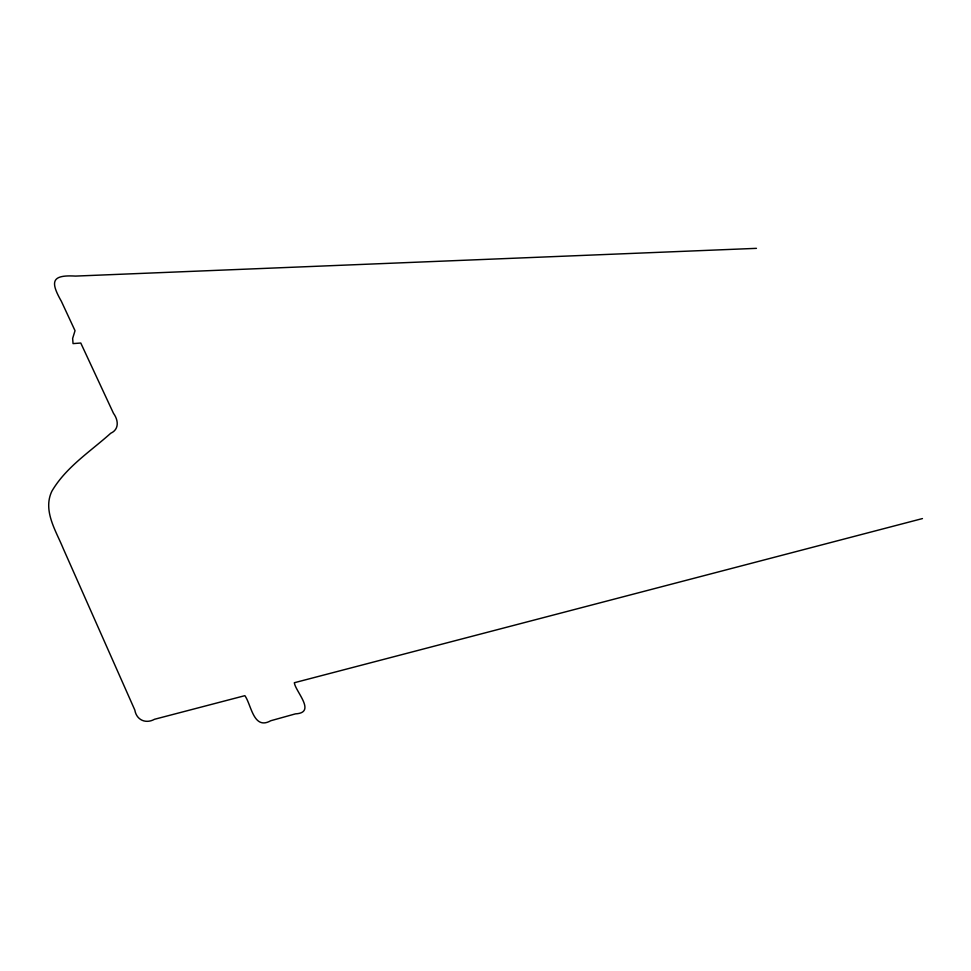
<?xml version="1.0" encoding="UTF-8"?>
<svg xmlns="http://www.w3.org/2000/svg" width="971" height="971" viewBox="0 0 971 971"><rect width="100%" height="100%" fill="white"/><g stroke="black" fill="none" stroke-linecap="round" stroke-linejoin="round"><path stroke-width="1.46" d="M922.45 518.575L294.334 682.734C295.342 691.437 316.922 712.775 295.439 713.867L270.751 720.737C253.382 730.544 251.368 704.57 244.862 695.673L154.523 719.28C145.82 724.135 136.51 720.069 134.823 710.068L63.115 548.287C55.893 530.664 42.627 510.588 51.851 491.241C65.931 467.148 90.315 451.576 110.694 433.284C119.482 429.352 118.353 419.958 113.473 413.306L80.775 343.03L73.043 343.6L72.643 338.418L75.034 330.698L61.379 301.326C50.152 281.59 51.378 274.647 75.532 276.092L756.445 248.345"/></g></svg>
